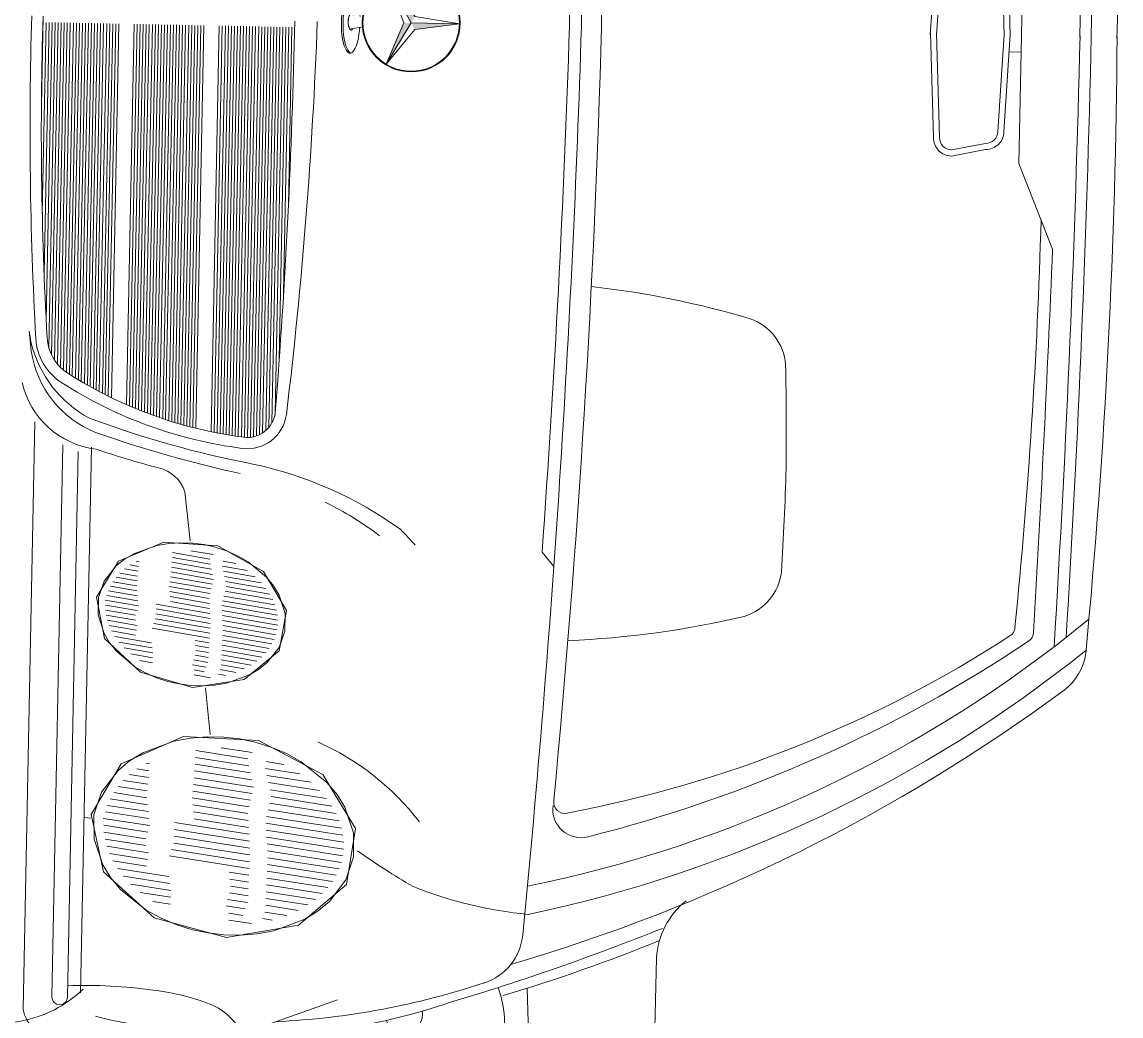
# Model space of a CAD drawing. Header units: feet. Extents: x 50754 to 76410, y 49660 to 67674.
# Drawn here: x 70091.8 to 70145.3, y 53756.2 to 53804.7 of the extents above; entities that cross this region are included whole.
import ezdxf

# ---------------------------------------------------------------- set-up
doc = ezdxf.new("R2010")
doc.units = ezdxf.units.FT
doc.linetypes.add('Amconstr', pattern=[9999, 9999, 0])
doc.layers.add('1_CAR', color=1, linetype='Continuous', lineweight=0)
doc.layers.add('MS GATE', color=1, linetype='Continuous')

# ---------------------------------------------------------------- blocks, each defined once
blk = doc.blocks.new('admin enlclave road')
at = {"layer": '1_CAR', "color": 253, "linetype": 'Continuous'}
for p, q in [((44849.7383, -5378.3296), (44849.7554, -5378.4752)), ((44849.7723, -5378.6197), (44849.7553, -5378.4742)), ((44849.0632, -5378.5552), (44849.0302, -5378.511)), ((44849.0632, -5378.5552), (44849.0413, -5378.6058)), ((44849.0632, -5378.5552), (44849.1179, -5378.5488)), ((44848.9958, -5378.5713), (44849.0093, -5378.567)), ((44848.9958, -5378.5713), (44849.0093, -5378.567)), ((44848.9084, -5378.5811), (44848.9621, -5379.0389)), ((44848.9119, -5378.5807), (44848.9651, -5379.0349)), ((44848.9153, -5378.5803), (44848.9679, -5379.0293)), ((44848.9187, -5378.5799), (44848.9701, -5379.018)), ((44848.9222, -5378.5795), (44848.9662, -5378.9556)), ((44848.9256, -5378.5791), (44848.9609, -5378.8805)), ((44848.929, -5378.5787), (44848.9527, -5378.7807)), ((44848.7982, -5378.594), (44848.8508, -5379.0427)), ((44848.8017, -5378.5936), (44848.8543, -5379.0433)), ((44848.8051, -5378.5932), (44848.8579, -5379.0439)), ((44848.8085, -5378.5928), (44848.8614, -5379.0444)), ((44848.812, -5378.5924), (44848.865, -5379.045)), ((44848.8154, -5378.592), (44848.8685, -5379.0455)), ((44848.8189, -5378.5916), (44848.8721, -5379.0459)), ((44848.8223, -5378.5912), (44848.8756, -5379.0464)), ((44848.8257, -5378.5908), (44848.8791, -5379.0468)), ((44848.8292, -5378.5904), (44848.8827, -5379.0472)), ((44848.8466, -5378.5883), (44848.9005, -5379.0487)), ((44848.85, -5378.5879), (44848.904, -5379.049)), ((44848.8535, -5378.5875), (44848.9075, -5379.0492)), ((44848.8569, -5378.5871), (44848.911, -5379.0493)), ((44848.8603, -5378.5867), (44848.9145, -5379.0495)), ((44848.8638, -5378.5863), (44848.918, -5379.0496)), ((44848.8672, -5378.5859), (44848.9215, -5379.0497)), ((44848.8707, -5378.5855), (44848.925, -5379.0498)), ((44848.8741, -5378.5851), (44848.9285, -5379.0498)), ((44848.8775, -5378.5847), (44848.932, -5379.0499)), ((44848.881, -5378.5843), (44848.9355, -5379.0499)), ((44848.8844, -5378.5839), (44848.939, -5379.0498)), ((44848.8878, -5378.5835), (44848.9424, -5379.0495)), ((44848.8913, -5378.5831), (44848.9458, -5379.0489)), ((44848.8947, -5378.5827), (44848.9492, -5379.0478)), ((44848.8981, -5378.5823), (44848.9525, -5379.0464)), ((44848.9016, -5378.5819), (44848.9557, -5379.0444)), ((44848.905, -5378.5815), (44848.9589, -5379.042)), ((44848.646, -5378.6046), (44848.6579, -5378.7065)), ((44848.6915, -5378.6065), (44848.7386, -5379.009)), ((44848.6949, -5378.6061), (44848.7423, -5379.0106)), ((44848.6983, -5378.6057), (44848.7459, -5379.0121)), ((44848.7018, -5378.6053), (44848.7496, -5379.0136)), ((44848.7052, -5378.6049), (44848.7533, -5379.0151)), ((44848.7087, -5378.6045), (44848.7569, -5379.0165)), ((44848.7121, -5378.6041), (44848.7606, -5379.018)), ((44848.7155, -5378.6037), (44848.7642, -5379.0193)), ((44848.719, -5378.6033), (44848.7678, -5379.0207)), ((44848.7224, -5378.6029), (44848.7715, -5379.022)), ((44848.7258, -5378.6025), (44848.7751, -5379.0232)), ((44848.7293, -5378.6021), (44848.7787, -5379.0245)), ((44848.7327, -5378.6017), (44848.7824, -5379.0257)), ((44848.7502, -5378.5996), (44848.8007, -5379.0313)), ((44848.7536, -5378.5992), (44848.8043, -5379.0323)), ((44848.757, -5378.5988), (44848.8079, -5379.0333)), ((44848.7605, -5378.5984), (44848.8115, -5379.0342)), ((44848.7639, -5378.598), (44848.8151, -5379.0351)), ((44848.7673, -5378.5976), (44848.8187, -5379.036)), ((44848.7708, -5378.5972), (44848.8223, -5379.0369)), ((44848.7742, -5378.5968), (44848.8258, -5379.0377)), ((44848.7776, -5378.5964), (44848.8294, -5379.0385)), ((44848.7811, -5378.596), (44848.833, -5379.0393)), ((44848.7845, -5378.5956), (44848.8365, -5379.04)), ((44848.7879, -5378.5952), (44848.8401, -5379.0407)), ((44848.7914, -5378.5948), (44848.8437, -5379.0414)), ((44848.7948, -5378.5944), (44848.8472, -5379.0421)), ((44848.6503, -5378.6113), (44848.6757, -5378.8282)), ((44848.6537, -5378.6109), (44848.6871, -5378.8958)), ((44848.6571, -5378.6105), (44848.6967, -5378.9484)), ((44848.6606, -5378.6101), (44848.7037, -5378.9785)), ((44848.664, -5378.6097), (44848.7081, -5378.9866)), ((44848.6674, -5378.6093), (44848.7123, -5378.992)), ((44848.6709, -5378.6089), (44848.7162, -5378.9961)), ((44848.6743, -5378.6085), (44848.7201, -5378.9993)), ((44848.6777, -5378.6081), (44848.7239, -5379.0018)), ((44848.6812, -5378.6077), (44848.7276, -5379.0039)), ((44848.6846, -5378.6073), (44848.7313, -5379.0057)), ((44848.688, -5378.6069), (44848.7349, -5379.0073)), ((44849.8237, -5378.7114), (44849.7723, -5378.6197)), ((44848.6791, -5378.9634), (44848.6834, -5378.9764)), ((44848.6844, -5378.9852), (44848.6791, -5378.9634)), ((44848.7349, -5379.0866), (44848.8083, -5379.7126)), ((44848.7534, -5379.0917), (44848.8259, -5379.7105)), ((44848.7677, -5379.0847), (44848.8401, -5379.7035)), ((44849.3089, -5379.1478), (44849.2934, -5379.1335)), ((44848.8757, -5379.1913), (44848.9189, -5379.1929)), ((44848.8961, -5379.1865), (44848.9219, -5379.1874)), ((44848.9342, -5379.1934), (44848.9488, -5379.1939)), ((44848.836, -5379.2066), (44848.8392, -5379.2067)), ((44848.8762, -5379.1969), (44848.9203, -5379.1985)), ((44848.8765, -5379.2025), (44848.9223, -5379.2041)), ((44848.8767, -5379.208), (44848.9243, -5379.2098)), ((44848.9343, -5379.199), (44848.9627, -5379.2)), ((44848.9362, -5379.2046), (44848.9728, -5379.2059)), ((44848.8239, -5379.2173), (44848.8395, -5379.2178)), ((44848.8294, -5379.2119), (44848.8394, -5379.2123)), ((44848.8768, -5379.2136), (44848.9263, -5379.2154)), ((44848.877, -5379.2192), (44848.9257, -5379.2209)), ((44848.9381, -5379.2102), (44848.9806, -5379.2118)), ((44848.9401, -5379.2159), (44848.9869, -5379.2176)), ((44848.8128, -5379.2336), (44848.8404, -5379.2346)), ((44848.8157, -5379.2281), (44848.8399, -5379.229)), ((44848.8194, -5379.2227), (44848.8397, -5379.2234)), ((44848.8771, -5379.2248), (44848.9251, -5379.2265)), ((44848.8773, -5379.2303), (44848.9246, -5379.232)), ((44848.9404, -5379.2326), (44848.9995, -5379.2347)), ((44848.941, -5379.227), (44848.9962, -5379.229)), ((44848.9416, -5379.2215), (44848.992, -5379.2233)), ((44848.809, -5379.2446), (44848.8429, -5379.2458)), ((44848.8106, -5379.2391), (44848.8416, -5379.2402)), ((44848.8785, -5379.2359), (44848.9242, -5379.2376)), ((44848.8797, -5379.2415), (44848.9252, -5379.2432)), ((44848.9398, -5379.2381), (44849.0021, -5379.2404)), ((44848.9398, -5379.2437), (44849.004, -5379.246)), ((44848.8067, -5379.2556), (44848.8453, -5379.257)), ((44848.808, -5379.2501), (44848.8441, -5379.2514)), ((44848.8652, -5379.2521), (44848.9273, -5379.2544)), ((44848.8658, -5379.2577), (44848.9283, -5379.26)), ((44848.881, -5379.2471), (44848.9262, -5379.2488)), ((44848.9408, -5379.2493), (44849.0052, -5379.2516)), ((44848.9418, -5379.2549), (44849.0059, -5379.2572)), ((44848.8079, -5379.2612), (44848.8446, -5379.2625)), ((44848.8087, -5379.2668), (44848.8435, -5379.2681)), ((44848.8663, -5379.2633), (44848.9293, -5379.2656)), ((44848.8668, -5379.2689), (44848.9299, -5379.2712)), ((44848.9428, -5379.2605), (44849.0059, -5379.2627)), ((44848.9439, -5379.2661), (44849.0053, -5379.2683)), ((44848.8102, -5379.2724), (44848.8442, -5379.2737)), ((44848.8124, -5379.2781), (44848.8469, -5379.2793)), ((44848.8152, -5379.2837), (44848.8469, -5379.2849)), ((44848.8643, -5379.2799), (44848.9307, -5379.2823)), ((44848.8656, -5379.2744), (44848.9303, -5379.2767)), ((44848.9449, -5379.2717), (44849.0041, -5379.2738)), ((44848.9454, -5379.2773), (44849.0023, -5379.2793)), ((44848.9458, -5379.2828), (44848.9998, -5379.2848)), ((44848.8188, -5379.2894), (44848.8467, -5379.2904)), ((44848.8233, -5379.2952), (44848.8659, -5379.2967)), ((44848.9148, -5379.2873), (44848.9311, -5379.2879)), ((44848.916, -5379.2929), (44848.9314, -5379.2935)), ((44848.9461, -5379.2884), (44848.9966, -5379.2902)), ((44848.9465, -5379.294), (44848.9927, -5379.2957)), ((44848.8288, -5379.3009), (44848.8675, -5379.3023)), ((44848.8356, -5379.3067), (44848.869, -5379.3079)), ((44848.9171, -5379.3041), (44848.9324, -5379.3046)), ((44848.9173, -5379.2985), (44848.9319, -5379.299)), ((44848.9469, -5379.2996), (44848.9879, -5379.301)), ((44848.9474, -5379.3052), (44848.982, -5379.3064)), ((44848.8442, -5379.3126), (44848.8695, -5379.3135)), ((44848.8553, -5379.3186), (44848.87, -5379.3191)), ((44848.9157, -5379.3152), (44848.9314, -5379.3157)), ((44848.9161, -5379.3096), (44848.9327, -5379.3102)), ((44848.9184, -5379.3208), (44848.9301, -5379.3212)), ((44848.9478, -5379.3163), (44848.966, -5379.317)), ((44848.9479, -5379.3107), (44848.9748, -5379.3117)), ((44848.9192, -5379.3264), (44848.9379, -5379.3271)), ((44848.9465, -5379.3218), (44848.9545, -5379.3221)), ((44848.9611, -5379.4046), (44848.9969, -5379.4053)), ((44848.9328, -5379.4118), (44848.9929, -5379.4129)), ((44848.9336, -5379.4196), (44848.995, -5379.4207)), ((44849.0141, -5379.4133), (44849.0345, -5379.4137)), ((44849.0145, -5379.421), (44849.0539, -5379.4218)), ((44848.8781, -5379.434), (44848.8826, -5379.4341)), ((44848.9342, -5379.4273), (44848.9979, -5379.4285)), ((44849.0171, -5379.4288), (44849.068, -5379.4297)), ((44848.869, -5379.4415), (44848.8829, -5379.4418)), ((44848.9346, -5379.435), (44849.0008, -5379.4362)), ((44848.935, -5379.4427), (44849.0037, -5379.444)), ((44849.02, -5379.4366), (44849.079, -5379.4377)), ((44849.0229, -5379.4444), (44849.0879, -5379.4455)), ((44848.8554, -5379.4567), (44848.8836, -5379.4573)), ((44848.8616, -5379.4491), (44848.8833, -5379.4495)), ((44848.9353, -5379.4505), (44849.0031, -5379.4517)), ((44848.9357, -5379.4582), (44849.0024, -5379.4594)), ((44849.025, -5379.4521), (44849.0952, -5379.4534)), ((44848.8466, -5379.472), (44848.8848, -5379.4727)), ((44848.8505, -5379.4644), (44848.884, -5379.465)), ((44848.936, -5379.4659), (44849.0017, -5379.4671)), ((44849.0236, -5379.4675), (44849.1058, -5379.469)), ((44849.0243, -5379.4598), (44849.1011, -5379.4612)), ((44848.8436, -5379.4797), (44848.8867, -5379.4805)), ((44848.9378, -5379.4737), (44849.0013, -5379.4749)), ((44848.9397, -5379.4815), (44849.0029, -5379.4826)), ((44849.023, -5379.4753), (44849.1096, -5379.4768)), ((44849.0231, -5379.483), (44849.1123, -5379.4846)), ((44848.8403, -5379.4951), (44848.8904, -5379.496)), ((44848.8415, -5379.4874), (44848.8886, -5379.4882)), ((44848.9197, -5379.4965), (44849.006, -5379.4981)), ((44848.9415, -5379.4892), (44849.0044, -5379.4904)), ((44849.0247, -5379.4907), (44849.1142, -5379.4924)), ((44848.8386, -5379.5028), (44848.8923, -5379.5038)), ((44848.9207, -5379.5043), (44849.0075, -5379.5059)), ((44849.0262, -5379.4985), (44849.1152, -5379.5001)), ((44849.0278, -5379.5062), (44849.1154, -5379.5078)), ((44848.8404, -5379.5105), (44848.8913, -5379.5115)), ((44848.8416, -5379.5183), (44848.8901, -5379.5192)), ((44848.9215, -5379.512), (44849.0091, -5379.5136)), ((44848.9223, -5379.5198), (44849.0101, -5379.5214)), ((44849.0293, -5379.514), (44849.1147, -5379.5156)), ((44849.0309, -5379.5217), (44849.1132, -5379.5232)), ((44848.8439, -5379.526), (44848.8911, -5379.5269)), ((44848.847, -5379.5338), (44848.895, -5379.5347)), ((44848.9208, -5379.5274), (44849.0108, -5379.5291)), ((44849.0317, -5379.5295), (44849.1108, -5379.5309)), ((44848.8511, -5379.5416), (44848.8951, -5379.5424)), ((44848.9192, -5379.5351), (44849.0114, -5379.5368)), ((44848.9894, -5379.5442), (44849.0121, -5379.5446)), ((44849.0324, -5379.5372), (44849.1075, -5379.5386)), ((44849.033, -5379.545), (44849.1032, -5379.5462)), ((44848.8562, -5379.5494), (44848.895, -5379.5501)), ((44848.8626, -5379.5573), (44848.9217, -5379.5584)), ((44848.9913, -5379.5519), (44849.0127, -5379.5523)), ((44848.9932, -5379.5597), (44849.0135, -5379.56)), ((44849.0336, -5379.5527), (44849.0979, -5379.5539)), ((44848.8704, -5379.5651), (44848.9242, -5379.5661)), ((44848.9931, -5379.5674), (44849.0144, -5379.5678)), ((44849.0343, -5379.5604), (44849.0913, -5379.5615)), ((44849.0351, -5379.5682), (44849.0833, -5379.569)), ((44848.88, -5379.573), (44848.9264, -5379.5739)), ((44848.892, -5379.581), (44848.9272, -5379.5816)), ((44848.9914, -5379.5828), (44849.0133, -5379.5832)), ((44848.9918, -5379.5751), (44849.0149, -5379.5755)), ((44849.036, -5379.5759), (44849.0735, -5379.5766)), ((44849.036, -5379.5836), (44849.0613, -5379.5841)), ((44848.9076, -5379.589), (44848.928, -5379.5894)), ((44848.9953, -5379.5906), (44849.0116, -5379.5909)), ((44849.0343, -5379.5913), (44849.0455, -5379.5915)), ((44848.9965, -5379.5983), (44849.0225, -5379.5988))]:
    blk.add_line(p, q, dxfattribs=at)
for points in [[(44849.652, -5378.4878), (44849.6441, -5378.3686, -0.414214), (44849.6623, -5378.3456)], [(44849.6589, -5378.487), (44849.651, -5378.3678, -0.414214), (44849.6631, -5378.3524)], [(44849.6623, -5378.3456), (44849.7018, -5378.3493, -0.414214), (44849.7248, -5378.3675), (44849.7425, -5378.4772, -0.388661)], [(44849.6631, -5378.3524), (44849.7026, -5378.3562, -0.414214), (44849.7179, -5378.3683), (44849.7356, -5378.478, -0.387123)], [(44849.6939, -5378.6149), (44849.7314, -5378.6022, 0.414214), (44849.7435, -5378.5869), (44849.7354, -5378.4761, 0.387123)], [(44849.6947, -5378.6218), (44849.7322, -5378.6091, 0.414214), (44849.7504, -5378.5861), (44849.7422, -5378.4753, 0.388661)], [(44849.6518, -5378.4858), (44849.6716, -5378.6036, 0.414214), (44849.6947, -5378.6218)], [(44849.6587, -5378.485), (44849.6785, -5378.6028, 0.414214), (44849.6939, -5378.6149)], [(44848.9568, -5378.5682, -0.020893), (44848.9829, -5379.0174, -0.413764), (44848.9383, -5379.0627, -0.11096), (44848.7239, -5379.0165, -0.240788), (44848.6878, -5378.9704, -0.021402), (44848.633, -5378.6061, -0.021417)], [(44848.9312, -5378.5712, -0.014521), (44848.9701, -5379.0175, -0.413764), (44848.9382, -5379.0499, -0.11096), (44848.7294, -5379.0048, -0.240788), (44848.7004, -5378.9679, -0.02141), (44848.6458, -5378.6046, -0.021417)], [(44849.3365, -5379.2296, 0.047027), (44849.532, -5379.1747, 0.299701), (44849.5671, -5379.1185, 0.009452), (44849.5563, -5379.0007, 0.009452), (44849.5396, -5378.8836, 0.299701), (44849.4925, -5378.8371, 0.044364), (44849.3079, -5378.8254)], [(44849.1489, -5379.1453, 0.013537), (44849.1296, -5379.1295, 0.103304), (44848.9527, -5379.0788, -0.041571), (44848.7607, -5379.0522, -0.214044), (44848.6834, -5378.9764, -4.857702)], [(44848.94, -5379.0915, -0.029649), (44848.7699, -5379.0675, -0.265546), (44848.6844, -5378.9852, -4.857702)], [(44848.8466, -5379.0978, -0.016008), (44848.7733, -5379.0864, -0.314621), (44848.679, -5379.0223, -0.522492)], [(44848.8937, -5379.1755), (44848.8803, -5379.1208, 0.267365), (44848.8466, -5379.0978, -2.725426)], [(44849.1071, -5379.1401, 0.047152), (44849.0403, -5379.1107, -0.031605)], [(44849.131, -5379.5001, 0.017523), (44849.1995, -5379.5319, 0.069883), (44849.3339, -5379.5454, 0.118522), (44849.9238, -5379.1599, 5.181435)], [(44848.9466, -5379.3914), (44848.9338, -5379.3392, 0.267365)], [(44849.1967, -5379.4577, 0.124771), (44849.0694, -5379.383, -0.031605)], [(44848.8169, -5379.5049), (44848.8207, -5379.5045), (44848.8245, -5379.5044, 0.001501)], [(44849.5105, -5379.5054, 0.209734), (44849.4858, -5379.5744), (44849.5112, -5379.799, -0.375124), (44849.4778, -5379.8413, -0.037007), (44849.3981, -5379.8542, -0.407001), (44849.3507, -5379.8222, -0.002874), (44849.3338, -5379.7385), (44849.3241, -5379.671, 0.088919), (44849.3114, -5379.6328, -1.225539)], [(44848.8608, -5379.7278, 0.061371), (44849.023, -5379.7261, 0.092248), (44849.2598, -5379.6569, 0.022406), (44849.4881, -5379.5403)], [(44848.8424, -5379.6991, -0.145275), (44848.7771, -5379.745, -0.123707), (44848.627, -5379.7535, -0.027302), (44848.4418, -5379.6874, -0.215996), (44848.3927, -5379.6329)], [(44849.4741, -5379.8209), (44849.396, -5379.8333, -0.413654), (44849.3762, -5379.819), (44849.3444, -5379.629)], [(44849.0301, -5379.7253, 0.160892), (44848.9928, -5379.6976, 0.068606), (44848.9218, -5379.6893, 0.042553), (44848.8243, -5379.6976, 1.154804)]]:
    blk.add_lwpolyline(points, format="xyb", dxfattribs=at)
for points in [[(44849.7437, -5378.495), (44849.7575, -5378.4934)], [(44848.6997, -5379.065), (44848.7777, -5379.7312)], [(44849.1317, -5379.6717), (44849.0278, -5379.7256)]]:
    blk.add_lwpolyline(points, dxfattribs=at)
for points in [[(44849.0302, -5378.511), (44849.0547, -5378.5562), (44849.0413, -5378.6058), (44849.0683, -5378.5621), (44849.1179, -5378.5488), (44849.0665, -5378.5474)], [(44849.0413, -5378.6058), (44849.0547, -5378.5562), (44849.0302, -5378.511), (44849.0665, -5378.5474), (44849.1179, -5378.5488), (44849.0683, -5378.5621)]]:
    blk.add_lwpolyline(points, close=True, dxfattribs=at)
at = {"layer": '1_CAR', "color": 253, "linetype": 'Continuous', "flags": 128}
for points in [[(44849.0043, -5378.5559, 0.017902), (44849.0025, -5378.5474, 0.041546), (44848.9991, -5378.5371, 0.083463), (44848.9938, -5378.5288, 0.241907), (44848.9904, -5378.5276, 0.241907), (44848.9874, -5378.5296, 0.083463), (44848.9841, -5378.5389, 0.041546), (44848.9832, -5378.5497, 0.030569), (44848.984, -5378.5644, 0.030569), (44848.9866, -5378.579, 0.041546), (44848.99, -5378.5893, 0.083463), (44848.9954, -5378.5976, 0.241907), (44848.9987, -5378.5989, 0.241907), (44849.0017, -5378.5969, 0.083463), (44849.005, -5378.5876, 0.041546), (44849.0059, -5378.5767, 0.017741), (44849.0057, -5378.5682, 0.030569)], [(44848.9914, -5378.5276, 0.177828), (44848.9893, -5378.5293, 0.083463), (44848.986, -5378.5387, 0.041546), (44848.9851, -5378.5495, 0.030569), (44848.9859, -5378.5642, 0.030569), (44848.9885, -5378.5788, 0.041546), (44848.9919, -5378.5891, 0.083463), (44848.9972, -5378.5974, 0.178164), (44848.9996, -5378.5986, 0.241907)], [(44848.9962, -5378.5553, 0.05806), (44848.9951, -5378.554, 0.218861), (44848.994, -5378.5537, 0.218861), (44848.993, -5378.5543, 0.092155), (44848.992, -5378.5567, 0.048852), (44848.9916, -5378.5597, 0.036543), (44848.9918, -5378.5636, 0.036543), (44848.9926, -5378.5674, 0.048852), (44848.9936, -5378.5702, 0.092155), (44848.9952, -5378.5723, 0.218861), (44848.9964, -5378.5727, 0.218861), (44848.9974, -5378.572, 0.055976), (44848.9981, -5378.5706, 0.048852)], [(44848.998, -5378.5706, -0.05806), (44848.9973, -5378.5721, -0.218861), (44848.9963, -5378.5727, -0.218861), (44848.9951, -5378.5723, -0.092155), (44848.9936, -5378.5702, -0.048852), (44848.9925, -5378.5674, -0.036543), (44848.9918, -5378.5636, -0.036543), (44848.9917, -5378.5597, -0.048852), (44848.9921, -5378.5567, -0.092155), (44848.9931, -5378.5543, -0.218861), (44848.9941, -5378.5537, -0.218861), (44848.9953, -5378.5541, -0.055976), (44848.9963, -5378.5553, -0.048852)]]:
    blk.add_lwpolyline(points, format="xyb", dxfattribs=at)
at = {"layer": '1_CAR', "color": 253, "linetype": 'Continuous'}
for points in [[(44848.7966, -5379.2536, 0), (44848.8159, -5379.2095, 0), (44848.8641, -5379.1809, 0), (44848.9259, -5379.1767, 0), (44848.9816, -5379.1985, 0), (44849.0135, -5379.2392, 0), (44849.0116, -5379.2859, 0), (44848.9764, -5379.3239, 0), (44848.9191, -5379.341, 0), (44848.8579, -5379.3318, 0), (44848.8122, -5379.2992, 0), (44848.7966, -5379.2536, 0)], [(44848.7988, -5379.2537, 0), (44848.8028, -5379.2343, 0), (44848.8141, -5379.2151, 0), (44848.8225, -5379.2062, 0), (44848.8326, -5379.1982, 0), (44848.8567, -5379.1857, 0), (44848.87, -5379.1816, 0), (44848.8836, -5379.1789, 0), (44848.8971, -5379.1775, 0), (44848.9101, -5379.1775, 0), (44848.9232, -5379.1786, 0), (44848.9365, -5379.181, 0), (44848.9498, -5379.1849, 0), (44848.9627, -5379.1901, 0), (44848.9858, -5379.2045, 0), (44848.9951, -5379.2133, 0), (44849.0028, -5379.2229, 0), (44849.0124, -5379.243, 0), (44849.0148, -5379.2627, 0), (44849.0108, -5379.2821, 0), (44848.9995, -5379.3013, 0), (44848.9911, -5379.3102, 0), (44848.9811, -5379.3182, 0), (44848.9569, -5379.3307, 0), (44848.9436, -5379.3348, 0), (44848.9301, -5379.3376, 0), (44848.9166, -5379.3389, 0), (44848.9035, -5379.3389, 0), (44848.8904, -5379.3378, 0), (44848.8771, -5379.3354, 0), (44848.8638, -5379.3315, 0), (44848.8509, -5379.3263, 0), (44848.8279, -5379.3119, 0), (44848.8185, -5379.3031, 0), (44848.8108, -5379.2935, 0), (44848.8012, -5379.2734, 0), (44848.7988, -5379.2537, 0)], [(44848.8245, -5379.5003, 0), (44848.8503, -5379.4385, 0), (44848.9165, -5379.3976, 0), (44849.0022, -5379.3904, 0), (44849.0801, -5379.4192, 0), (44849.1254, -5379.475, 0), (44849.1239, -5379.5399, 0), (44849.0759, -5379.5934, 0), (44848.9967, -5379.6185, 0), (44848.9115, -5379.6073, 0), (44848.8473, -5379.5632, 0), (44848.8245, -5379.5003, 0)], [(44848.8276, -5379.5003, 0), (44848.8327, -5379.4733, 0), (44848.8479, -5379.4463, 0), (44848.8593, -5379.4337, 0), (44848.8731, -5379.4224, 0), (44848.9063, -5379.4045, 0), (44848.9247, -5379.3984, 0), (44848.9435, -5379.3943, 0), (44848.9622, -5379.3921, 0), (44848.9804, -5379.3918, 0), (44848.9985, -5379.393, 0), (44849.0171, -5379.3961, 0), (44849.0357, -5379.401, 0), (44849.0537, -5379.408, 0), (44849.086, -5379.4274, 0), (44849.0993, -5379.4395, 0), (44849.1101, -5379.4525, 0), (44849.1239, -5379.4803, 0), (44849.1277, -5379.5075, 0), (44849.1226, -5379.5346, 0), (44849.1075, -5379.5616, 0), (44849.096, -5379.5741, 0), (44849.0822, -5379.5855, 0), (44849.049, -5379.6034, 0), (44849.0307, -5379.6095, 0), (44849.0119, -5379.6136, 0), (44848.9932, -5379.6157, 0), (44848.975, -5379.6161, 0), (44848.9569, -5379.6149, 0), (44848.9383, -5379.6118, 0), (44848.9197, -5379.6068, 0), (44848.9016, -5379.5999, 0), (44848.8693, -5379.5804, 0), (44848.8561, -5379.5684, 0), (44848.8452, -5379.5553, 0), (44848.8314, -5379.5276, 0), (44848.8276, -5379.5003, 0)]]:
    blk.add_polyline3d(points, dxfattribs=at)
for radius in [0.0559, 0.0551]:
    blk.add_circle((44849.0632, -5378.5552), radius, dxfattribs=at)
for centre, radius, start, end in [((44833.6477, -5380.5436), 15.7375, 7.33921, 11.12274), ((44836.2051, -5380.1696), 13.1764, 7.14578, 10.99356), ((44842.0303, -5379.2687), 7.8747, 5.87264, 11.00584), ((44831.7447, -5380.6455), 18.2077, 6.86898, 9.06617), ((44831.7437, -5380.6372), 18.2205, 6.84372, 9.00344), ((44834.3876, -5380.4558), 14.9788, 7.36836, 9.66716), ((44831.7305, -5380.5244), 18.2077, 4.294, 6.4912), ((44831.7315, -5380.5327), 18.2205, 4.35674, 6.51645), ((44842.0559, -5379.4872), 7.8747, 2.35433, 7.48753), ((44836.1801, -5379.9568), 13.1764, 2.36662, 6.2144), ((44834.3457, -5380.0983), 14.9788, 3.69301, 5.99181), ((44833.6056, -5380.1838), 15.7375, 2.23743, 6.02096), ((44843.2784, -5379.3883), 6.566, 2.12068, 6.19096), ((44820.5933, -5381.4813), 29.3613, 4.5582, 5.41318), ((44848.8423, -5378.1254), 1.4711, 289.3102, 317.2316), ((44849.8271, -5379.1458), 0.0129, 310.7765, 2.1207), ((44848.9143, -5378.0874), 1.4105, 288.5233, 310.7765), ((44849.8489, -5379.1489), 0.0129, 311.6065, 4.5582), ((44848.7883, -5377.9546), 1.6102, 291.9367, 311.6065), ((44849.8596, -5379.1631), 0.0644, 315.2687, 359.5172), ((44848.5, -5377.7674), 2.0128, 294.1076, 314.2813), ((44849.3582, -5379.4127), 0.0129, 179.8197, 288.9932), ((44849.3775, -5379.4185), 0.0322, 179.7762, 292.5252), ((44848.5259, -5377.8948), 1.9177, 294.4058, 300.0621), ((44849.2667, -5379.572), 0.0644, 296.1617, 2.2374), ((44848.9007, -5378.8268), 0.8945, 280.6181, 296.1617), ((44849.2089, -5379.6772), 0.0215, 208.2068, 16.1635), ((44848.8171, -5379.7116), 0.00886, 186.6801, 6.6801), ((44848.8162, -5379.7183), 0.0406, 198.5044, 235.2584)]:
    blk.add_arc(centre, radius, start, end, dxfattribs=at)
for points in [[(44849.0632, -5378.5552), (44849.0302, -5378.511), (44849.0665, -5378.5474)], [(44849.0413, -5378.6058), (44849.0632, -5378.5552), (44849.0547, -5378.5562)], [(44849.1179, -5378.5488), (44849.0632, -5378.5552), (44849.0683, -5378.5621)], [(44849.0683, -5378.5621), (44849.1179, -5378.5488), (44849.0632, -5378.5552), (44849.0683, -5378.5621)]]:
    blk.add_solid(points, dxfattribs=at)

msp = doc.modelspace()

# ---------------------------------------------------------------- block references
at = {"layer": 'MS GATE', "linetype": 'Amconstr', "lineweight": 25, "xscale": 42.66674600251998, "yscale": 42.66674600251998, "zscale": 42.66674600251998, "rotation": 352.174150691152}
msp.add_blockref('admin enlclave road', (-1794383.54152, 541708.42207), dxfattribs=at)

doc.saveas('drawing.dxf')
